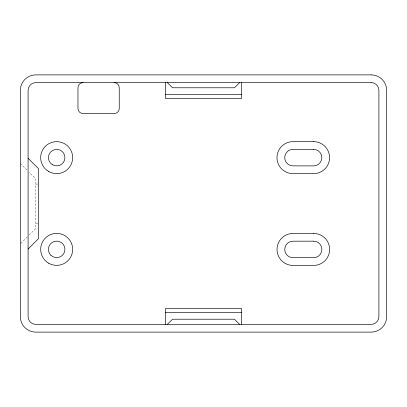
<?xml version="1.0" encoding="UTF-8"?>
<svg xmlns="http://www.w3.org/2000/svg" width="407" height="407" viewBox="0 0 407 407"><rect width="100%" height="100%" fill="white"/><g stroke="black" fill="none" stroke-linecap="round" stroke-linejoin="round"><path stroke-width="0.31" stroke-dasharray="2.04 1.53" d="M20.793 243.452L27.427 236.823M29.192 235.053L35.826 228.419L35.826 178.892L29.192 172.258M35.826 184.05L38.406 184.05M35.826 223.26L38.406 223.26M20.35 163.416L27.427 170.487"/><path stroke-width="0.61" d="M28.088 249.053L38.406 238.736L38.406 168.574L28.088 158.252M239.616 82.621L234.457 87.78L172.543 87.78L167.384 82.621M167.384 324.379L172.543 319.22L234.457 319.22L239.616 324.379M165.323 94.485L241.677 94.485M165.323 312.515L241.677 312.515M241.677 82.621L241.677 98.357L165.323 98.357L165.323 82.621M241.677 324.379L241.677 308.643L165.323 308.643L165.323 324.379M114.082 82.621A5.159 5.159 0 0 1 119.241 87.78L119.241 108.415A5.159 5.159 0 0 1 114.082 113.578L83.125 113.578A5.159 5.159 0 0 1 77.966 108.415L77.966 87.78A5.159 5.159 0 0 1 83.125 82.621M371.174 74.883L35.826 74.883A15.476 15.476 0 0 0 20.35 90.359L20.35 316.641A15.476 15.476 0 0 0 35.826 332.117L371.174 332.117A15.476 15.476 0 0 0 386.65 316.641L386.65 90.359A15.476 15.476 0 0 0 371.174 74.883M371.174 82.621L35.826 82.621A7.738 7.738 0 0 0 28.088 90.359L28.088 316.641A7.738 7.738 0 0 0 35.826 324.379L371.174 324.379A7.738 7.738 0 0 0 378.912 316.641L378.912 90.359A7.738 7.738 0 0 0 371.174 82.621M313.599 141.641L292.959 141.641A15.995 15.995 0 0 0 276.969 157.636A15.995 15.995 0 0 0 292.959 173.626L313.599 173.626A15.995 15.995 0 0 0 329.589 157.636A15.995 15.995 0 0 0 313.599 141.641M313.599 149.379L292.959 149.379A8.257 8.257 0 0 0 284.707 157.636A8.257 8.257 0 0 0 292.959 165.888L313.599 165.888A8.257 8.257 0 0 0 321.851 157.636A8.257 8.257 0 0 0 313.599 149.379M313.624 233.43L292.989 233.45A15.995 15.995 0 0 0 277.009 249.455A15.995 15.995 0 0 0 293.015 265.435L313.655 265.42A15.995 15.995 0 0 0 329.629 249.41A15.995 15.995 0 0 0 313.624 233.43M313.629 241.168L292.994 241.188A8.257 8.257 0 0 0 284.747 249.45A8.257 8.257 0 0 0 293.009 257.697L313.644 257.677A8.257 8.257 0 0 0 321.891 249.415A8.257 8.257 0 0 0 313.629 241.168M48.672 171.484A15.995 15.995 0 0 0 72.665 157.636A15.995 15.995 0 0 0 48.672 143.783A15.995 15.995 0 0 0 48.672 171.484M48.672 263.217A15.995 15.995 0 0 0 72.665 249.364A15.995 15.995 0 0 0 48.672 235.516A15.995 15.995 0 0 0 48.672 263.217M52.544 164.784A8.257 8.257 0 0 0 64.927 157.636A8.257 8.257 0 0 0 52.544 150.488A8.257 8.257 0 0 0 52.544 164.784M50.834 255.204A8.257 8.257 0 0 0 64.642 251.501A8.257 8.257 0 0 0 54.533 241.392A8.257 8.257 0 0 0 50.834 255.204"/></g></svg>
